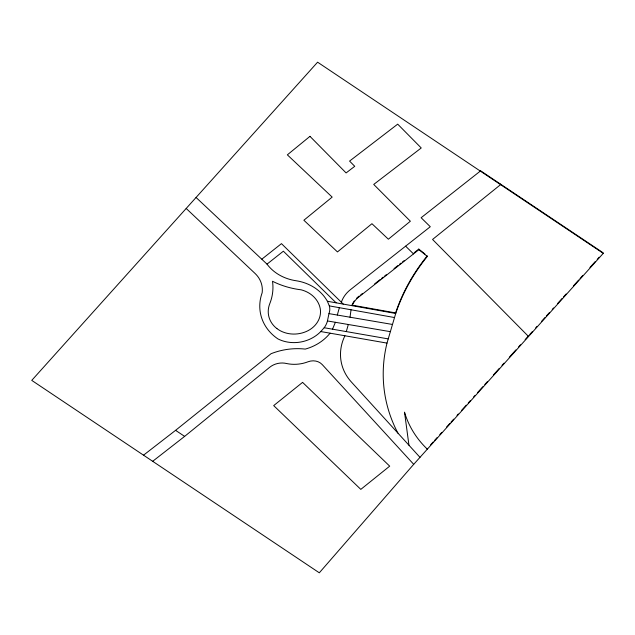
<?xml version="1.0" encoding="UTF-8"?>
<svg xmlns="http://www.w3.org/2000/svg" width="635" height="635" viewBox="0 0 635 635"><rect width="100%" height="100%" fill="white"/><g stroke="black" fill="none" stroke-linecap="round" stroke-linejoin="round"><path stroke-width="0.95" d="M350.02 317.214L351.044 309.777M186.19 208.463L255.087 273.487A29.131 25.225 -10.8 0 1 262.152 292.775A50.006 43.307 -10.8 0 0 277.963 338.931A33.568 29.067 -10.8 0 0 320.762 331.557L324.191 327.739A22.923 19.852 -10.8 0 0 327.454 320.945L328.962 313.619A15.573 13.486 -10.8 0 0 329.327 305.895L327.366 301.26A46.172 39.989 -10.8 0 0 295.974 280.726A46.45 40.227 -10.8 0 1 267.01 264.136L196.064 197.477M337.304 315.039L339.368 307.689M397.939 433.141A166.838 144.486 -10.8 0 1 387.001 343.106L395.716 313.476A207.764 179.927 -10.8 0 1 427.339 256.413L427.228 255.849A207.764 179.927 -10.8 0 0 395.613 312.912L395.716 313.476L327.366 301.26M346.297 331.589L348.321 324.501M332.51 329.192L335.383 322.294M413.71 464.328L319.31 572.81L31.75 380.381L317.595 62.19L603.25 253.349L413.71 464.328L322.215 364.569A12.295 10.644 -10.8 0 0 308.078 361.767A33.385 28.916 -10.8 0 1 286.893 363.593A17.566 15.216 -10.8 0 0 269.621 367.34L184.634 436.388L152.678 461.304M430.546 444.913L433.189 441.968M434.515 440.492L437.158 437.547M439.801 434.602L441.785 432.395M446.421 427.236L449.723 423.561M451.048 422.084L453.692 419.14M457.002 415.457L458.327 413.988M461.629 410.305L466.265 405.146M468.249 402.939L470.233 400.733M473.543 397.05L474.861 395.573M477.512 392.628L482.798 386.739M484.783 384.532L487.434 381.587M493.387 374.96L499.34 368.332M501.983 365.387L503.968 363.18M509.262 357.283L515.874 349.925M518.525 346.98L520.51 344.765M525.137 339.614L528.447 335.931M529.765 334.462L532.408 331.518M535.718 327.843L537.035 326.366M541.663 321.215L544.973 317.54M546.29 316.063L549.6 312.388M552.244 309.443L553.561 307.967M557.53 303.554L562.158 298.402M563.483 296.934L566.126 293.989M573.397 285.893L578.683 280.011M580.009 278.535L582.652 275.598M589.923 267.502L595.209 261.612M597.194 259.405L599.178 257.199M143.526 455.176L175.585 430.339L271.074 353.703A62.547 54.165 -10.8 0 1 305.26 349.091A44.569 38.6 -10.8 0 0 330.065 333.184M261.89 259.128L281.464 243.642L343.233 304.094M267.01 264.136L283.369 251.198L336.113 302.824M359.196 296.061L357.648 297.283A23.892 20.693 -10.8 0 0 356.441 298.434M360.743 294.838L362.291 293.616M374.682 283.853L380.103 279.583M381.651 278.36L383.199 277.146M384.747 275.923L386.294 274.701M394.041 268.597L397.907 265.549M399.455 264.327L401.01 263.104M402.558 261.89L404.106 260.667M414.163 252.738L418.782 249.095L424.926 254.008M418.782 249.095L418.894 249.658L357.751 297.847A23.892 20.693 -10.8 0 0 352.068 305.673M328.962 313.619L392.382 324.437M327.454 320.945L390.358 331.668M324.191 327.739L388.207 338.892M320.762 331.557L387.001 343.106M395.613 312.912L351.957 305.11A23.892 20.693 -10.8 0 1 354.322 300.942M329.327 305.895L394.533 317.548M175.585 430.339L184.634 436.388M418.894 249.658L427.339 256.413M405.622 246.166L413.504 253.905M528.55 336.494L432.562 239.451L500.578 184.642L500.475 184.079M419.989 457.343L351.33 381.952A53.03 45.926 -10.8 0 1 344.924 335.772M603.25 253.349L603.139 252.786L480.211 170.521L480.314 171.085L421.124 217.734L430.284 226.727L350.337 289.735A28.781 24.924 -10.8 0 0 341.36 302.268M427.236 448.596L427.339 449.159A106.005 91.805 -10.8 0 1 404.511 412.147L408.964 445.246M309.967 136.35L287.353 154.845L332.168 197.096L303.871 220.242L337.463 251.92L371.943 223.71L388.374 239.204L410.369 221.218L373.729 184.428L421.235 147.971L397.7 124.15L349.575 161.084L354.735 166.306L346.107 172.934L309.967 136.35M302.585 382.373L273.693 405.598L360.807 489.379L389.699 466.153L302.585 382.373M276.916 328.589A27.226 23.582 -10.8 0 0 306.316 331.502A23.963 20.749 -10.8 0 0 319.77 306.657A29.226 25.313 -10.8 0 0 301.141 289.814A84.225 72.938 -10.8 0 1 272.494 281.265A55.285 47.879 -10.8 0 1 269.788 303.633A27.226 23.582 -10.8 0 0 276.916 328.589"/></g></svg>
